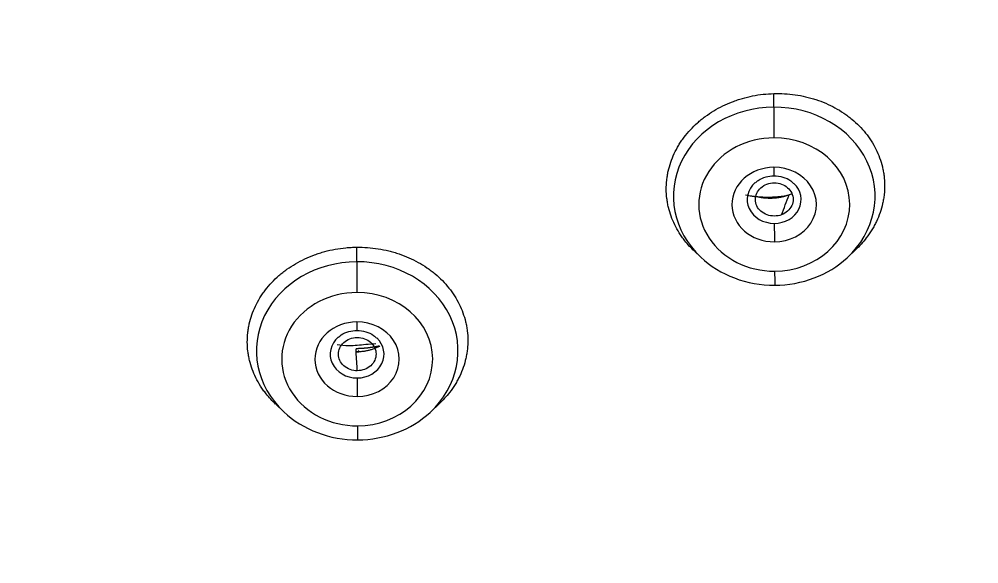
# Model space of a CAD drawing. Header units: millimetres. Extents: x 2433 to 4809, y -10272 to -6912.
# Drawn here: x 3231.17 to 3248.96, y -8423.44 to -8413.34 of the extents above; entities that cross this region are included whole.
import ezdxf

# ---------------------------------------------------------------- set-up
doc = ezdxf.new("R2010")
doc.units = ezdxf.units.MM
doc.layers.add('DIM', color=3, linetype='Continuous', lineweight=13)
doc.styles.add('ARIAL', font='arial.ttf')
doc.dimstyles.get("Standard").update_dxf_attribs({"dimtxt": 15, "dimasz": 15, "dimexe": 0.18, "dimexo": 0.0625, "dimgap": 4, "dimtad": 0, "dimtih": 1, "dimtoh": 1, "dimdec": 1, "dimdsep": 46, "dimtxsty": 'ARIAL', "dimcen": 0, "dimclrd": 3, "dimclre": 3, "dimclrt": 3, "dimadec": 0, "dimazin": 0, "dimtfac": 1, "dimtdec": 1, "dimtofl": 0, "dimtmove": 0, "dimatfit": 3, "dimfxl": 1, "dimtolj": 1, "dimtzin": 0, "dimarcsym": 0})

# ---------------------------------------------------------------- blocks, each defined once
blk = doc.blocks.new('*D46')
at = {"layer": 'Defpoints', "color": 0, "transparency": 16777216}
for p in [(3184.787, -7905.985), (3696.954, -9950.155), (3696.954, -9950.155)]:
    blk.add_point(p, dxfattribs=at)
at = {"layer": 'DIM', "color": 3, "lineweight": -2, "transparency": 16777216}
for p, q in [((3184.85, -7905.985), (3697.134, -7905.985)), ((3696.954, -7923.985), (3696.954, -8911.271)), ((3696.954, -9932.155), (3696.954, -8944.87)), ((3697.016, -9950.155), (3697.134, -9950.155))]:
    blk.add_line(p, q, dxfattribs=at)
at = {"layer": 'DIM', "color": 3, "transparency": 16777216}
for points in [[(3693.954, -7923.985), (3699.954, -7923.985), (3696.954, -7905.985)], [(3693.954, -9932.155), (3699.954, -9932.155), (3696.954, -9950.155)]]:
    blk.add_solid(points, dxfattribs=at)
at = {"layer": 'DIM', "color": 3, "transparency": 16777216, "insert": (3696.954, -8928.07), "char_height": 18, "attachment_point": 5, "style": 'ARIAL'}
blk.add_mtext('\\A1;(2280)', dxfattribs=at)

msp = doc.modelspace()

# ---------------------------------------------------------------- linework, layer by layer
at = {"linetype": 'Continuous', "lineweight": 13}
for p, q in [((3245.161, -8414.973), (3245.161, -8414.721)), ((3237.426, -8417.84), (3237.426, -8417.569))]:
    msp.add_line(p, q, dxfattribs=at)
at = {"linetype": 'Continuous', "lineweight": 18}
for p, q in [((3246.533, -8417.754), (3246.675, -8417.62)), ((3243.688, -8417.642), (3243.807, -8417.754)), ((3238.799, -8420.621), (3238.954, -8420.475)), ((3235.924, -8420.482), (3236.072, -8420.621))]:
    msp.add_line(p, q, dxfattribs=at)
at = {"linetype": 'Continuous', "lineweight": 13}
for centre, major_axis, ratio, start_param, end_param in [((3245.17, -8416.624), (-1.87, 0), 0.882948, 4.717224, 7.037094), ((3245.17, -8416.624), (-1.87, 0), 0.882948, 2.377964, 4.717224), ((3245.163, -8415.307), (0.002, -0.5), 0.00227, 3.979346, 5.201076), ((3245.17, -8416.778), (1.4, 0), 0.882948, 1.575631, 4.717224), ((3245.17, -8416.778), (1.4, 0), 0.882948, 4.717224, 7.858816), ((3245.168, -8416.779), (-0.783, 0), 0.882948, 4.717224, 7.858816), ((3245.168, -8416.779), (-0.783, 0), 0.882948, 1.575631, 4.717224), ((3245.164, -8415.947), (0.001, -0.3), 0.00227, 5.201076, 6.276176), ((3245.172, -8417.33), (-0.001, 0.3), 0.00227, 0.828524, 2.059484), ((3237.435, -8419.491), (-1.87, 0), 0.882948, 4.717224, 7.037094), ((3237.435, -8419.491), (-1.87, 0), 0.882948, 2.377964, 4.717224), ((3237.429, -8418.175), (0.002, -0.5), 0.00227, 3.979346, 5.201076), ((3245.177, -8417.78), (-0.002, 0.5), 0.00227, 2.059484, 3.281214), ((3237.435, -8419.646), (1.4, 0), 0.882948, 1.575631, 4.717224), ((3237.435, -8419.646), (1.4, 0), 0.882948, 4.717224, 7.858816), ((3237.433, -8419.647), (-0.783, 0), 0.882948, 4.717224, 7.858816), ((3237.433, -8419.647), (-0.783, 0), 0.882948, 1.575631, 4.717224), ((3237.429, -8418.815), (0.001, -0.3), 0.00227, 5.201076, 6.276176), ((3237.52, -8420.485), (-0.056, 0.998), 0.020931, 0.008898, 0.223021), ((3237.437, -8420.197), (-0.001, 0.3), 0.00227, 0.828524, 2.059484), ((3237.442, -8420.647), (-0.002, 0.5), 0.00227, 2.059484, 3.281214)]:
    msp.add_ellipse(centre, major_axis=major_axis, ratio=ratio, start_param=start_param, end_param=end_param, dxfattribs=at)
at = {"linetype": 'Continuous', "lineweight": 18}
for centre, major_axis, start_param, end_param in [((3245.168, -8416.686), (0.5, 0), 2.349395, 4.717224), ((3245.168, -8416.686), (0.5, 0), 4.717224, 7.03081), ((3245.17, -8416.624), (-1.87, 0), 0.753908, 1.575631), ((3245.17, -8416.624), (-1.87, 0), 1.575631, 2.377964), ((3237.433, -8419.553), (0.5, 0), 2.349395, 4.717224), ((3237.433, -8419.553), (0.5, 0), 4.717224, 7.03081), ((3237.435, -8419.491), (-1.87, 0), 0.753908, 1.575631), ((3237.435, -8419.491), (-1.87, 0), 1.575631, 2.377964)]:
    msp.add_ellipse(centre, major_axis=major_axis, ratio=0.882948, start_param=start_param, end_param=end_param, dxfattribs=at)
for points, knots in [([(3243.686, -8417.64), (3243.623, -8417.58), (3243.564, -8417.517), (3243.492, -8417.426), (3243.475, -8417.403), (3243.441, -8417.355), (3243.424, -8417.33), (3243.377, -8417.256), (3243.349, -8417.205), (3243.273, -8417.05), (3243.235, -8416.944), (3243.205, -8416.819), (3243.202, -8416.805), (3243.196, -8416.778), (3243.193, -8416.764), (3243.186, -8416.722), (3243.182, -8416.694), (3243.171, -8416.609), (3243.164, -8416.497), (3243.17, -8416.385), (3243.179, -8416.301), (3243.183, -8416.272), (3243.192, -8416.216), (3243.197, -8416.188), (3243.229, -8416.048), (3243.266, -8415.94), (3243.34, -8415.782), (3243.367, -8415.73), (3243.413, -8415.654), (3243.429, -8415.629), (3243.463, -8415.58), (3243.48, -8415.555), (3243.571, -8415.436), (3243.653, -8415.347), (3243.768, -8415.244), (3243.792, -8415.224), (3243.84, -8415.185), (3243.865, -8415.165), (3243.941, -8415.109), (3243.994, -8415.074), (3244.156, -8414.976), (3244.271, -8414.92), (3244.424, -8414.862), (3244.455, -8414.85), (3244.517, -8414.83), (3244.548, -8414.82), (3244.642, -8414.793), (3244.705, -8414.777), (3244.897, -8414.739), (3245.028, -8414.724), (3245.161, -8414.721)], [0, 0, 0, 0, 0.062094, 0.062094, 0.08341, 0.08341, 0.104726, 0.104726, 0.147358, 0.147358, 0.232622, 0.232622, 0.24328, 0.24328, 0.253938, 0.253938, 0.275254, 0.275254, 0.317886, 0.360518, 0.360518, 0.381835, 0.381835, 0.403151, 0.403151, 0.488415, 0.488415, 0.531047, 0.531047, 0.552363, 0.552363, 0.573679, 0.573679, 0.658943, 0.658943, 0.680259, 0.680259, 0.701575, 0.701575, 0.744207, 0.744207, 0.829472, 0.829472, 0.850788, 0.850788, 0.872104, 0.872104, 0.914736, 0.914736, 1, 1, 1, 1]), ([(3245.161, -8414.721), (3245.295, -8414.717), (3245.428, -8414.724), (3245.623, -8414.752), (3245.688, -8414.764), (3245.784, -8414.786), (3245.815, -8414.795), (3245.879, -8414.812), (3245.911, -8414.822), (3246.066, -8414.873), (3246.184, -8414.924), (3246.352, -8415.015), (3246.406, -8415.047), (3246.484, -8415.1), (3246.51, -8415.119), (3246.56, -8415.156), (3246.585, -8415.175), (3246.704, -8415.274), (3246.789, -8415.36), (3246.883, -8415.477), (3246.901, -8415.501), (3246.927, -8415.537), (3246.936, -8415.549), (3246.953, -8415.574), (3246.994, -8415.636), (3247.03, -8415.7), (3247.108, -8415.857), (3247.147, -8415.965), (3247.181, -8416.106), (3247.187, -8416.134), (3247.198, -8416.191), (3247.202, -8416.219), (3247.212, -8416.305), (3247.22, -8416.418), (3247.214, -8416.533), (3247.205, -8416.619), (3247.201, -8416.647), (3247.191, -8416.705), (3247.186, -8416.733), (3247.154, -8416.874), (3247.116, -8416.984), (3247.053, -8417.117), (3247.033, -8417.157), (3247.011, -8417.196), (3246.996, -8417.222), (3246.988, -8417.235), (3246.949, -8417.3), (3246.914, -8417.349), (3246.817, -8417.476), (3246.75, -8417.55), (3246.676, -8417.619)], [0, 0, 0, 0, 0.084627, 0.084627, 0.126941, 0.126941, 0.148098, 0.148098, 0.169255, 0.169255, 0.253882, 0.253882, 0.296196, 0.296196, 0.317353, 0.317353, 0.33851, 0.33851, 0.423137, 0.423137, 0.444294, 0.444294, 0.454872, 0.454872, 0.465451, 0.507765, 0.507765, 0.592392, 0.592392, 0.613549, 0.613549, 0.634706, 0.634706, 0.677019, 0.719333, 0.719333, 0.74049, 0.74049, 0.761647, 0.761647, 0.846274, 0.846274, 0.867431, 0.87801, 0.87801, 0.888588, 0.888588, 0.930902, 0.930902, 1, 1, 1, 1]), ([(3244.82, -8416.377), (3244.836, -8416.36), (3244.888, -8416.312), (3245.012, -8416.262), (3245.113, -8416.248), (3245.165, -8416.247)], [0, 0, 0, 0, 0.206446, 0.623832, 1, 1, 1, 1]), ([(3245.165, -8416.247), (3245.223, -8416.248), (3245.331, -8416.263), (3245.461, -8416.32), (3245.514, -8416.37), (3245.529, -8416.389)], [0, 0, 0, 0, 0.388964, 0.792604, 1, 1, 1, 1]), ([(3245.444, -8416.601), (3245.44, -8416.603), (3245.431, -8416.606), (3245.419, -8416.61), (3245.406, -8416.614), (3245.393, -8416.618), (3245.38, -8416.622), (3245.367, -8416.626), (3245.353, -8416.63), (3245.34, -8416.633), (3245.326, -8416.637), (3245.312, -8416.64), (3245.299, -8416.643), (3245.285, -8416.646), (3245.27, -8416.648), (3245.256, -8416.651), (3245.242, -8416.653), (3245.227, -8416.655), (3245.213, -8416.657), (3245.198, -8416.659), (3245.183, -8416.66), (3245.168, -8416.661), (3245.153, -8416.662), (3245.138, -8416.663), (3245.123, -8416.664), (3245.108, -8416.664), (3245.093, -8416.664), (3245.078, -8416.664), (3245.062, -8416.664), (3245.047, -8416.663), (3245.031, -8416.662), (3245.016, -8416.661), (3245, -8416.66), (3244.985, -8416.658), (3244.969, -8416.657), (3244.954, -8416.655), (3244.938, -8416.653), (3244.923, -8416.65), (3244.907, -8416.647), (3244.892, -8416.644), (3244.882, -8416.642), (3244.876, -8416.641), (3244.876, -8416.641)], [0, 0, 0, 0, 0.02325, 0.046661, 0.070229, 0.09395, 0.11782, 0.141836, 0.165995, 0.190294, 0.214728, 0.239296, 0.263994, 0.28882, 0.313771, 0.338845, 0.36404, 0.389354, 0.414784, 0.440331, 0.465992, 0.491766, 0.517652, 0.543651, 0.569762, 0.595984, 0.622314, 0.648748, 0.67528, 0.701906, 0.728621, 0.755419, 0.782297, 0.809249, 0.83627, 0.863355, 0.8905, 0.917701, 0.944952, 0.972249, 0.999588, 1, 1, 1, 1]), ([(3235.922, -8420.48), (3235.859, -8420.421), (3235.8, -8420.357), (3235.728, -8420.267), (3235.701, -8420.231), (3235.676, -8420.194), (3235.659, -8420.17), (3235.651, -8420.157), (3235.611, -8420.094), (3235.582, -8420.043), (3235.505, -8419.887), (3235.466, -8419.779), (3235.432, -8419.64), (3235.426, -8419.612), (3235.416, -8419.555), (3235.412, -8419.527), (3235.401, -8419.443), (3235.394, -8419.33), (3235.4, -8419.217), (3235.409, -8419.132), (3235.413, -8419.104), (3235.422, -8419.047), (3235.428, -8419.019), (3235.459, -8418.878), (3235.497, -8418.77), (3235.572, -8418.612), (3235.6, -8418.56), (3235.647, -8418.484), (3235.663, -8418.459), (3235.698, -8418.41), (3235.715, -8418.386), (3235.807, -8418.266), (3235.89, -8418.178), (3236.008, -8418.076), (3236.032, -8418.056), (3236.081, -8418.017), (3236.107, -8417.998), (3236.184, -8417.943), (3236.237, -8417.908), (3236.403, -8417.812), (3236.52, -8417.757), (3236.659, -8417.706), (3236.675, -8417.7), (3236.706, -8417.689), (3236.753, -8417.674), (3236.801, -8417.66), (3236.897, -8417.634), (3237.026, -8417.605), (3237.157, -8417.587), (3237.257, -8417.577), (3237.291, -8417.575), (3237.358, -8417.571), (3237.392, -8417.57), (3237.426, -8417.569)], [0, 0, 0, 0, 0.061033, 0.061033, 0.082373, 0.093043, 0.093043, 0.103713, 0.103713, 0.146394, 0.146394, 0.231754, 0.231754, 0.253094, 0.253094, 0.274434, 0.274434, 0.317115, 0.359795, 0.359795, 0.381135, 0.381135, 0.402475, 0.402475, 0.487836, 0.487836, 0.530516, 0.530516, 0.551857, 0.551857, 0.573197, 0.573197, 0.658557, 0.658557, 0.679898, 0.679898, 0.701238, 0.701238, 0.743918, 0.743918, 0.829279, 0.829279, 0.839949, 0.839949, 0.850619, 0.871959, 0.871959, 0.914639, 0.95732, 0.95732, 0.97866, 0.97866, 1, 1, 1, 1]), ([(3237.426, -8417.569), (3237.561, -8417.568), (3237.695, -8417.578), (3237.891, -8417.609), (3237.956, -8417.622), (3238.052, -8417.645), (3238.084, -8417.654), (3238.148, -8417.673), (3238.18, -8417.683), (3238.336, -8417.736), (3238.455, -8417.789), (3238.622, -8417.882), (3238.676, -8417.915), (3238.755, -8417.969), (3238.781, -8417.988), (3238.831, -8418.026), (3238.856, -8418.045), (3238.975, -8418.145), (3239.06, -8418.232), (3239.154, -8418.35), (3239.172, -8418.374), (3239.199, -8418.411), (3239.207, -8418.423), (3239.224, -8418.448), (3239.265, -8418.51), (3239.301, -8418.574), (3239.379, -8418.731), (3239.418, -8418.84), (3239.452, -8418.98), (3239.458, -8419.008), (3239.469, -8419.065), (3239.473, -8419.093), (3239.483, -8419.178), (3239.49, -8419.291), (3239.485, -8419.405), (3239.475, -8419.49), (3239.472, -8419.519), (3239.462, -8419.576), (3239.456, -8419.604), (3239.425, -8419.744), (3239.386, -8419.853), (3239.323, -8419.985), (3239.31, -8420.011), (3239.282, -8420.063), (3239.267, -8420.089), (3239.219, -8420.166), (3239.185, -8420.215), (3239.09, -8420.337), (3239.026, -8420.408), (3238.955, -8420.474)], [0, 0, 0, 0, 0.084855, 0.084855, 0.127283, 0.127283, 0.148497, 0.148497, 0.169711, 0.169711, 0.254566, 0.254566, 0.296994, 0.296994, 0.318208, 0.318208, 0.339422, 0.339422, 0.424277, 0.424277, 0.445491, 0.445491, 0.456098, 0.456098, 0.466705, 0.509133, 0.509133, 0.593988, 0.593988, 0.615202, 0.615202, 0.636416, 0.636416, 0.678843, 0.721271, 0.721271, 0.742485, 0.742485, 0.763699, 0.763699, 0.848554, 0.848554, 0.869768, 0.869768, 0.890982, 0.890982, 0.93341, 0.93341, 1, 1, 1, 1]), ([(3237.085, -8419.244), (3237.101, -8419.227), (3237.153, -8419.179), (3237.277, -8419.129), (3237.378, -8419.115), (3237.43, -8419.115)], [0, 0, 0, 0, 0.206446, 0.623832, 1, 1, 1, 1]), ([(3237.43, -8419.115), (3237.488, -8419.115), (3237.596, -8419.13), (3237.726, -8419.187), (3237.779, -8419.237), (3237.794, -8419.256)], [0, 0, 0, 0, 0.388964, 0.792604, 1, 1, 1, 1]), ([(3237.593, -8419.373), (3237.487, -8419.39), (3237.31, -8419.406), (3237.133, -8419.39), (3237.061, -8419.378)], [0, 0, 0, 0, 0.584978, 1, 1, 1, 1]), ([(3237.854, -8419.408), (3237.852, -8419.409), (3237.84, -8419.415), (3237.817, -8419.426), (3237.787, -8419.439), (3237.757, -8419.45), (3237.727, -8419.461), (3237.697, -8419.471), (3237.667, -8419.479), (3237.637, -8419.487), (3237.607, -8419.493), (3237.577, -8419.499), (3237.548, -8419.503), (3237.519, -8419.507), (3237.49, -8419.51), (3237.471, -8419.511), (3237.462, -8419.512)], [0, 0, 0, 0, 0.021082, 0.102812, 0.183591, 0.263355, 0.342046, 0.419636, 0.496129, 0.571524, 0.645811, 0.718977, 0.791002, 0.861865, 0.931541, 1, 1, 1, 1])]:
    msp.add_open_spline(points, degree=3, knots=knots, dxfattribs=at)
for points in [[(3245.035, -8416.399), (3245.077, -8416.384), (3245.171, -8416.368), (3245.31, -8416.391), (3245.424, -8416.461), (3245.501, -8416.562), (3245.529, -8416.681), (3245.504, -8416.802), (3245.423, -8416.907), (3245.346, -8416.954), (3245.306, -8416.969)], [(3245.306, -8416.969), (3245.265, -8416.984), (3245.173, -8416.999), (3245.032, -8416.977), (3244.916, -8416.908), (3244.839, -8416.807), (3244.812, -8416.688), (3244.836, -8416.567), (3244.914, -8416.463), (3244.992, -8416.415), (3245.035, -8416.399)], [(3245.486, -8416.584), (3245.472, -8416.59), (3245.458, -8416.596), (3245.444, -8416.601)], [(3237.437, -8419.861), (3237.393, -8419.861), (3237.302, -8419.844), (3237.181, -8419.775), (3237.104, -8419.673), (3237.077, -8419.553), (3237.103, -8419.434), (3237.177, -8419.331), (3237.295, -8419.261), (3237.387, -8419.243), (3237.434, -8419.243)], [(3237.434, -8419.243), (3237.48, -8419.243), (3237.573, -8419.26), (3237.691, -8419.328), (3237.767, -8419.431), (3237.794, -8419.55), (3237.768, -8419.67), (3237.693, -8419.773), (3237.572, -8419.843), (3237.481, -8419.861), (3237.437, -8419.861)], [(3237.782, -8419.361), (3237.72, -8419.369), (3237.657, -8419.373), (3237.593, -8419.373)], [(3237.462, -8419.512), (3237.446, -8419.513), (3237.431, -8419.513), (3237.416, -8419.513)]]:
    msp.add_open_spline(points, degree=3, dxfattribs=at)
at = {"linetype": 'Continuous', "lineweight": 13}
for points, knots in [([(3245.402, -8416.618), (3245.401, -8416.618), (3245.393, -8416.619), (3245.38, -8416.621), (3245.361, -8416.624), (3245.343, -8416.627), (3245.325, -8416.629), (3245.307, -8416.631), (3245.289, -8416.634), (3245.271, -8416.636), (3245.253, -8416.637), (3245.235, -8416.639), (3245.217, -8416.64), (3245.199, -8416.642), (3245.182, -8416.643), (3245.164, -8416.644), (3245.147, -8416.645), (3245.129, -8416.645), (3245.112, -8416.646), (3245.095, -8416.646), (3245.078, -8416.647), (3245.061, -8416.647), (3245.044, -8416.647), (3245.027, -8416.647), (3245.01, -8416.646), (3244.993, -8416.646), (3244.977, -8416.646), (3244.96, -8416.645), (3244.944, -8416.644), (3244.928, -8416.643), (3244.912, -8416.642), (3244.896, -8416.641), (3244.88, -8416.64), (3244.864, -8416.639), (3244.848, -8416.637), (3244.832, -8416.636), (3244.817, -8416.634), (3244.801, -8416.632), (3244.786, -8416.63), (3244.771, -8416.628), (3244.721, -8416.621), (3244.676, -8416.614), (3244.637, -8416.606)], [0, 0, 0, 0, 0.005554, 0.029696, 0.053723, 0.077636, 0.101433, 0.125115, 0.148682, 0.172133, 0.19547, 0.21869, 0.241796, 0.264786, 0.28766, 0.310419, 0.333062, 0.355589, 0.378001, 0.400296, 0.422476, 0.444539, 0.466487, 0.488318, 0.510033, 0.531631, 0.553113, 0.574479, 0.595729, 0.616862, 0.637878, 0.658778, 0.679561, 0.700228, 0.720778, 0.741212, 0.761529, 0.78173, 0.801814, 0.821781, 0.841633, 1, 1, 1, 1]), ([(3237.85, -8419.402), (3237.848, -8419.402), (3237.843, -8419.403), (3237.834, -8419.405), (3237.823, -8419.408), (3237.812, -8419.41), (3237.801, -8419.412), (3237.79, -8419.414), (3237.779, -8419.416), (3237.768, -8419.418), (3237.758, -8419.42), (3237.747, -8419.422), (3237.736, -8419.424), (3237.726, -8419.426), (3237.715, -8419.427), (3237.705, -8419.429), (3237.694, -8419.431), (3237.684, -8419.432), (3237.673, -8419.433), (3237.663, -8419.435), (3237.653, -8419.436), (3237.643, -8419.437), (3237.632, -8419.439), (3237.622, -8419.44), (3237.612, -8419.441), (3237.602, -8419.442), (3237.592, -8419.443), (3237.582, -8419.444), (3237.573, -8419.445), (3237.563, -8419.445), (3237.553, -8419.446), (3237.543, -8419.447), (3237.534, -8419.448), (3237.524, -8419.448), (3237.515, -8419.449), (3237.505, -8419.449), (3237.496, -8419.45), (3237.486, -8419.45), (3237.477, -8419.451), (3237.468, -8419.451), (3237.459, -8419.451), (3237.45, -8419.452), (3237.441, -8419.452), (3237.432, -8419.452), (3237.423, -8419.452), (3237.417, -8419.452), (3237.414, -8419.452)], [0, 0, 0, 0, 0.011926, 0.037758, 0.063453, 0.089012, 0.114434, 0.13972, 0.16487, 0.189883, 0.21476, 0.239501, 0.264106, 0.288574, 0.312907, 0.337103, 0.361163, 0.385088, 0.408876, 0.432529, 0.456046, 0.479427, 0.502672, 0.525781, 0.548755, 0.571594, 0.594297, 0.616864, 0.639297, 0.661593, 0.683755, 0.705782, 0.727673, 0.749429, 0.771051, 0.792537, 0.813889, 0.835106, 0.856189, 0.877136, 0.89795, 0.918628, 0.939173, 0.959583, 0.979858, 1, 1, 1, 1])]:
    msp.add_open_spline(points, degree=3, knots=knots, dxfattribs=at)
for points, degree in [([(3245.306, -8416.969), (3245.352, -8416.847), (3245.398, -8416.724), (3245.444, -8416.601)], 3), ([(3237.414, -8419.51), (3237.414, -8419.452)], 1), ([(3237.414, -8419.51), (3237.432, -8419.51), (3237.45, -8419.51), (3237.468, -8419.509)], 3), ([(3237.437, -8419.861), (3237.43, -8419.745), (3237.423, -8419.629), (3237.416, -8419.513)], 3)]:
    msp.add_open_spline(points, degree=degree, dxfattribs=at)

# ---------------------------------------------------------------- dimensions: what is measured, and where the dimension line sits
at = {"layer": 'DIM', "color": 3}
dim = msp.add_linear_dim(base=(3696.954, -9950.155), p1=(3184.787, -7905.985), p2=(3696.954, -9950.155), angle=90, text='(2280)', dimstyle='Standard', override={"dimtxt": 18, "dimasz": 18, "dimgap": 5}, dxfattribs=at)
dim.commit()
dim.dimension.update_dxf_attribs({"geometry": '*D46', "text_midpoint": (3696.954, -8928.07)})

doc.saveas('drawing.dxf')
